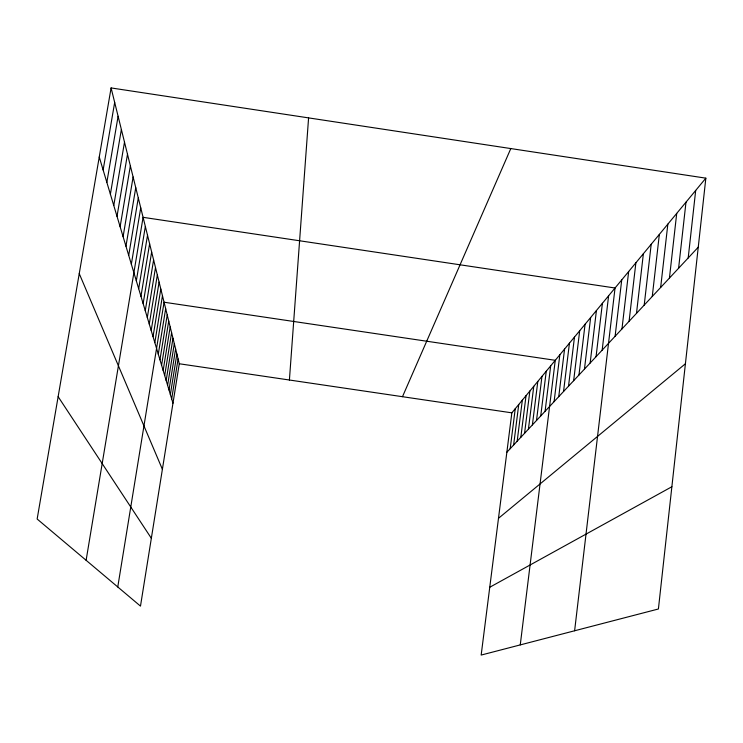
<?xml version="1.0" encoding="UTF-8"?>
<svg xmlns="http://www.w3.org/2000/svg" width="743" height="743" viewBox="0 0 743 743"><rect width="100%" height="100%" fill="white"/><g stroke="black" fill="none" stroke-linecap="round" stroke-linejoin="round"><path stroke-width="1.11" d="M289.408 380.017L308.586 117.896M705.85 178.153L658.409 608.991L481.167 655.066L511.843 412.839L705.85 178.153L111.097 87.934L37.15 519.023L140.483 606.112L179.286 363.764L111.097 87.934M678.6 268.251L685.993 202.18M688.194 257.97L695.689 190.44M660.657 287.476L667.846 224.126M669.434 278.077L676.715 213.399M644.209 305.094L651.202 244.261M652.261 296.466L659.347 234.407M621.956 328.945L628.662 271.529M629.08 321.31L635.878 262.799M636.491 313.37L643.382 253.716M602.164 350.148L608.61 295.788M574.618 630.77L615.046 288.005L143.083 217.327L86.114 560.296M615.102 336.282L621.724 279.925M584.453 369.122L590.648 317.502M590.146 363.021L596.425 310.518M596.053 356.696L602.406 303.283M563.547 391.524L569.444 343.164M568.516 386.202L574.478 337.062M573.652 380.695L579.689 330.765M578.964 375.011L585.075 324.245M545.083 411.306L550.693 365.835M520.258 644.905L555.262 360.309L164.073 302.225L117.765 586.97M554.092 401.657L559.841 354.773M558.745 396.669L564.569 349.061M524.567 433.29L529.852 391.05M528.422 429.157L533.771 386.304M532.397 424.894L537.811 381.419M536.502 420.501L541.972 376.385M540.728 415.978L546.263 371.194M510.19 448.688L515.243 408.715M513.636 445.001L518.744 404.489M517.174 441.212L522.338 400.133M520.815 437.311L526.044 395.657M167.602 385.32L174.308 343.656M169.005 389.991L175.608 348.894M170.361 394.524L176.871 353.993M171.679 398.935L178.088 358.943M158.287 354.197L165.67 308.707M159.959 359.788L167.221 314.986M161.584 365.212L168.726 321.069M163.163 370.469L170.184 326.976M164.686 375.568L171.605 332.697M166.172 380.518L172.98 338.26M145.266 310.695L153.606 259.911M147.309 317.512L155.501 267.564M149.278 324.106L157.33 274.956M151.191 330.486L159.095 282.108M153.039 336.663L160.804 289.036M154.823 342.634L162.466 295.733M136.331 280.854L145.34 226.476M138.69 288.721L147.523 235.29M140.956 296.308L149.622 243.788M143.148 303.627L151.646 251.988M123.097 236.664L133.108 177.001M125.957 246.212L135.755 187.682M128.706 255.388L138.291 197.954M131.344 264.202L140.733 207.826M113.772 205.514L124.499 142.145M117.013 216.343L127.49 154.256M120.125 226.717L130.359 165.865M103.138 169.98L114.673 102.432M106.843 182.36L118.1 116.27M110.382 194.192L121.369 129.496M402.483 396.697L510.803 148.572M506.847 452.273L698.244 247.196M498.488 518.317L685.408 363.764M489.748 587.258L671.876 486.739M179.286 363.764L511.843 412.839M58.14 396.669L151.34 538.266M79.241 273.61L162.383 469.288M99.246 156.996L172.97 403.217"/></g></svg>
